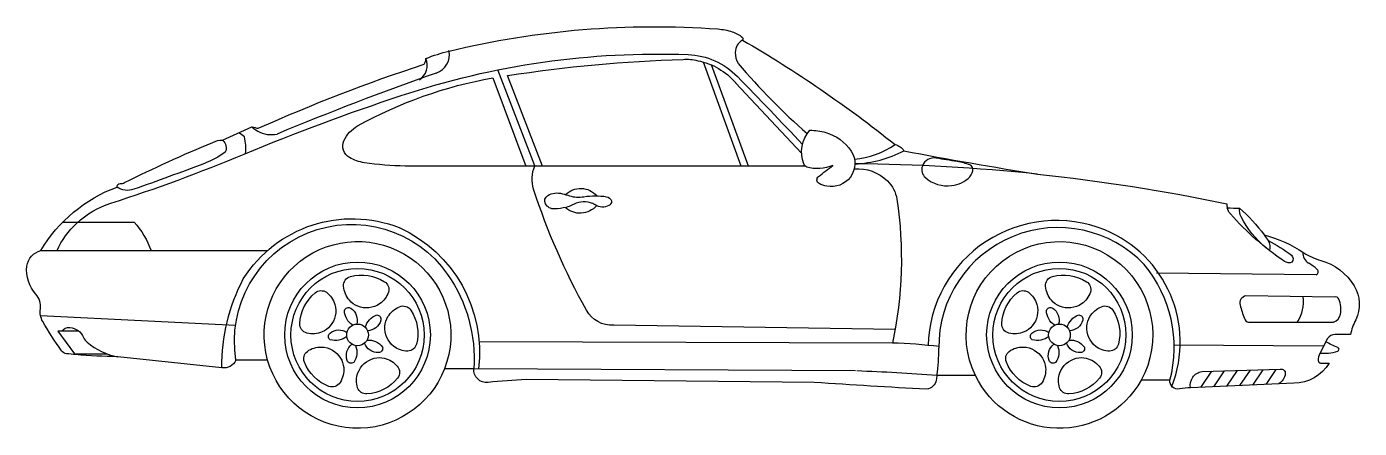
# Model space of a CAD drawing. Header units: millimetres. Extents: x -3276.97 to -3272.72, y 1872.35 to 1873.63.
import ezdxf

# ---------------------------------------------------------------- set-up
doc = ezdxf.new("R2010")
doc.units = ezdxf.units.MM
doc.header["$LTSCALE"] = 10
doc.layers.add('Veículos', color=2, linetype='Continuous')

msp = doc.modelspace()

# ---------------------------------------------------------------- linework, layer by layer
at = {"layer": 'Veículos'}
for p, q in [((-3274.5007, 1873.2304), (-3274.7108, 1873.4536)), ((-3272.8613, 1872.8426), (-3273.3701, 1872.8482)), ((-3274.2112, 1872.6256), (-3275.5276, 1872.63)), ((-3272.8377, 1872.6162), (-3273.316, 1872.6194)), ((-3274.3285, 1872.5367), (-3275.5447, 1872.5437)), ((-3273.1953, 1872.5358), (-3273.2299, 1872.4843)), ((-3273.1542, 1872.537), (-3273.1883, 1872.4862)), ((-3273.1132, 1872.5382), (-3273.1468, 1872.4881)), ((-3273.0721, 1872.5393), (-3273.1052, 1872.49)), ((-3273.0311, 1872.5405), (-3273.0637, 1872.4919)), ((-3272.99, 1872.5417), (-3273.0221, 1872.4939))]:
    msp.add_line(p, q, dxfattribs=at)
for points in [[(-3276.2512, 1873.3138, 0.029951), (-3276.2311, 1873.3091, -0.026381), (-3275.7031, 1873.5128, 0.1297), (-3275.6971, 1873.5313, -0.036954), (-3275.6231, 1873.555, -0.077464), (-3274.767, 1873.6252, -0.05856), (-3274.7216, 1873.6164, -0.099476), (-3274.6889, 1873.5983, -0.451067), (-3274.6887, 1873.5897, -0.038018), (-3274.2028, 1873.2572, -0.220151), (-3274.1747, 1873.2374, 0.007074), (-3273.7487, 1873.1631, -0.025263), (-3273.1456, 1873.0689, 0.076028), (-3273.1446, 1873.0558, 0.008619), (-3273.1056, 1873.0552, -0.060132), (-3273.0272, 1872.9697, -0.077225), (-3272.9003, 1872.9129, 0.074309), (-3272.847, 1872.8887, -0.188377), (-3272.7403, 1872.8075, -0.256946), (-3272.7354, 1872.6997, 0.05668), (-3272.7524, 1872.6524), (-3272.8011, 1872.6524, 0.269088), (-3272.8249, 1872.6404), (-3272.8502, 1872.5926, 0.121968), (-3272.8546, 1872.5698, 0.351879), (-3272.8475, 1872.5618), (-3272.8202, 1872.5618, -0.270526), (-3272.9323, 1872.498), (-3273.2612, 1872.4828, 0.04591), (-3273.2969, 1872.4796, -0.52236), (-3273.327, 1872.5071), (-3273.4193, 1872.5071, -0.608289), (-3273.9469, 1872.5225), (-3274.0692, 1872.5225, -0.006748), (-3274.0716, 1872.5079, -0.326628), (-3274.1023, 1872.4784, -0.002794), (-3274.4599, 1872.5001), (-3275.3778, 1872.5096, 0.015788), (-3275.4992, 1872.5001, -0.466714), (-3275.5447, 1872.5437), (-3275.6379, 1872.5437, -0.721037), (-3276.2013, 1872.5716), (-3276.3026, 1872.5716, -0.357673), (-3276.3474, 1872.5469), (-3276.6787, 1872.5821, -0.015499), (-3276.8129, 1872.5887, -0.00952), (-3276.8415, 1872.5916, -0.209392), (-3276.8577, 1872.6011, -0.027459), (-3276.9176, 1872.6943, -0.165675), (-3276.9253, 1872.7343, 0.222185), (-3276.9395, 1872.7809, -0.215964), (-3276.9681, 1872.8704, -0.318967), (-3276.9235, 1872.9198, -0.172595), (-3276.681, 1873.122, -0.479813), (-3276.671, 1873.1332, 0.130436), (-3276.6568, 1873.1361, -0.018587), (-3276.376, 1873.2641, -0.136038), (-3276.345, 1873.2712, 0.008346), (-3276.2512, 1873.3138)], [(-3276.8718, 1872.9198, -0.104385), (-3276.8091, 1873.0075, -0.108258), (-3276.7003, 1873.0709, 0.020529), (-3276.2762, 1873.2268, -0.01816), (-3275.7762, 1873.4133, -0.089642), (-3274.8623, 1873.5438, -0.192276), (-3274.705, 1873.4741, -0.005213), (-3274.4978, 1873.2577, -0.005213)], [(-3275.3261, 1873.1889), (-3275.4371, 1873.4771, -0.030038), (-3274.878, 1873.5285, -0.086611), (-3274.8313, 1873.5242, -0.17048), (-3274.7104, 1873.4536)], [(-3274.4894, 1873.1889), (-3275.7632, 1873.1889, -0.034391), (-3275.8932, 1873.1996, -0.091834), (-3275.9408, 1873.2161, -0.38638), (-3275.9582, 1873.2694, -0.162506), (-3275.9146, 1873.317, -0.082644), (-3275.4841, 1873.4695), (-3275.3785, 1873.1889)], [(-3276.272, 1873.2285, 0.101913), (-3276.2752, 1873.2817, -0.010084), (-3276.2925, 1873.2952, -0.010084)], [(-3276.345, 1873.2712, -0.341342), (-3276.3365, 1873.2328, -0.062929), (-3276.4026, 1873.1974, -0.007386), (-3276.6279, 1873.1149, -0.238794), (-3276.681, 1873.122)], [(-3274.2027, 1872.6685), (-3275.099, 1872.6823, -0.286522), (-3275.1859, 1872.7301, -0.04949), (-3275.3539, 1873.1154, -0.178922), (-3275.3504, 1873.1894)], [(-3274.3327, 1873.1802, -0.212781), (-3274.227, 1873.1417, -0.166218), (-3274.1971, 1873.0833, -0.091176), (-3274.2112, 1872.6256)], [(-3275.252, 1873.0979, -0.441743), (-3275.1536, 1873.0943, -0.441743)], [(-3275.1536, 1873.0628, -0.417939), (-3275.2533, 1873.0568, -0.417939)], [(-3273.0148, 1872.9515, -0.042968), (-3272.9398, 1872.9054, -0.37251), (-3272.9387, 1872.8826, -0.196433), (-3272.9624, 1872.8849, -0.059597), (-3273.1347, 1873.0366, -0.12724), (-3273.1446, 1873.0558)], [(-3273.0217, 1872.9291, -0.100495), (-3273.1002, 1873.0271, -0.14226), (-3273.1056, 1873.0552)], [(-3276.8534, 1873.0108), (-3276.6269, 1873.0108, -0.096341), (-3276.5724, 1872.9198)], [(-3276.3476, 1872.5469, -0.121412), (-3276.2787, 1872.8299, -0.359911), (-3275.7818, 1872.9929, -0.327894), (-3275.5296, 1872.5436)], [(-3276.3026, 1872.5716, -0.79553), (-3275.6279, 1872.8439, -0.171514), (-3275.5447, 1872.5437)], [(-3276.2013, 1872.5716, -1.386891), (-3275.6379, 1872.5437, -1.386891)], [(-3273.9469, 1872.5225, -1.643955), (-3273.4193, 1872.5071, -1.643955)], [(-3273.0272, 1872.9697, -0.011368), (-3273.0148, 1872.9515, -0.233329), (-3273.0103, 1872.9201)], [(-3272.8025, 1872.7719), (-3273.0855, 1872.7759, 0.430796), (-3273.1038, 1872.7465, 0.024027), (-3273.0902, 1872.7036, 0.252628), (-3273.0767, 1872.6917), (-3272.8057, 1872.6917, 0.256567), (-3272.7842, 1872.7171, 0.149572), (-3272.789, 1872.7655, 0.383382), (-3272.8025, 1872.772)], [(-3272.904, 1872.7733, -0.18218), (-3272.9225, 1872.6917, -0.18218)], [(-3275.9301, 1872.6825, -0.249725), (-3275.9566, 1872.7293, -0.505077), (-3275.9363, 1872.7365, -0.321376), (-3275.9176, 1872.6859, -0.321376)], [(-3273.6942, 1872.6825, -0.249725), (-3273.7208, 1872.7293, -0.505077), (-3273.7004, 1872.7365, -0.321376), (-3273.6817, 1872.6859, -0.321376)], [(-3275.8901, 1872.6754, -0.249725), (-3275.8538, 1872.7151, -0.505077), (-3275.8407, 1872.698, -0.321376), (-3275.8831, 1872.6646, -0.321376)], [(-3273.6542, 1872.6754, -0.249725), (-3273.6179, 1872.7151, -0.505077), (-3273.6048, 1872.698, -0.321376), (-3273.6472, 1872.6646, -0.321376)], [(-3276.8571, 1872.6635, -0.259739), (-3276.8313, 1872.6749, -0.268484), (-3276.7876, 1872.6438, 0.107771), (-3276.7758, 1872.6281, 0.135631), (-3276.6787, 1872.5821)], [(-3275.9492, 1872.6467, -0.249725), (-3276.0019, 1872.6359, -0.505077), (-3276.0024, 1872.6575, -0.321376), (-3275.9485, 1872.6596, -0.321376)], [(-3273.7133, 1872.6467, -0.249725), (-3273.766, 1872.6359, -0.505077), (-3273.7666, 1872.6575, -0.321376), (-3273.7126, 1872.6596, -0.321376)], [(-3275.921, 1872.6175, -0.249725), (-3275.9271, 1872.564, -0.505077), (-3275.9478, 1872.5701, -0.321376), (-3275.9331, 1872.6221, -0.321376)], [(-3275.8845, 1872.6352, -0.249725), (-3275.8355, 1872.6129, -0.505077), (-3275.8478, 1872.5951, -0.321376), (-3275.8926, 1872.6252, -0.321376)], [(-3273.6851, 1872.6175, -0.249725), (-3273.6912, 1872.564, -0.505077), (-3273.7119, 1872.5701, -0.321376), (-3273.6972, 1872.6221, -0.321376)], [(-3273.6487, 1872.6352, -0.249725), (-3273.5996, 1872.6129, -0.505077), (-3273.6119, 1872.5951, -0.321376), (-3273.6568, 1872.6252, -0.321376)], [(-3272.8497, 1872.5935), (-3272.8219, 1872.5935, 0.081419), (-3272.7928, 1872.5998, 0.682187), (-3272.7928, 1872.6119, -0.029375), (-3272.8314, 1872.6298, -0.029375)], [(-3273.262, 1872.4828, -0.42144), (-3273.225, 1872.535), (-3272.9762, 1872.5421, -0.545822), (-3272.9597, 1872.5279, -0.22414), (-3272.9807, 1872.4958, -0.22414)]]:
    msp.add_lwpolyline(points, format="xyb", dxfattribs=at)
for points in [[(-3275.3504, 1873.1894), (-3275.4676, 1873.4951)], [(-3274.6933, 1873.1889), (-3274.813, 1873.5198)], [(-3274.6696, 1873.1889), (-3274.7879, 1873.5109)], [(-3276.9235, 1872.9198), (-3276.2013, 1872.9198)], [(-3276.9248, 1872.7137), (-3276.3035, 1872.6823)], [(-3276.803, 1872.6635), (-3276.8698, 1872.6635), (-3276.816, 1872.5914), (-3276.7135, 1872.5914)]]:
    msp.add_lwpolyline(points, dxfattribs=at)
for points in [[(-3274.4005, 1873.1905, -0.151125), (-3274.4843, 1873.185, -0.176475), (-3274.4936, 1873.1956, -0.282518), (-3274.4741, 1873.3027, -0.081032), (-3274.4232, 1873.296, -0.172935), (-3274.3429, 1873.2368, -0.320131), (-3274.3452, 1873.1536, -0.288183), (-3274.4202, 1873.1251, -0.087601), (-3274.4445, 1873.1334, -0.539128), (-3274.4464, 1873.1559, -0.00832)], [(-3274.0047, 1873.2031, -0.004213), (-3274.0722, 1873.2143, 0.366982), (-3274.1157, 1873.1888, 0.307619), (-3274.106, 1873.1521, 0.211776), (-3274.0227, 1873.1266, 0.167951), (-3273.9642, 1873.1551, 0.206187), (-3273.9552, 1873.1806, 0.29655), (-3273.9642, 1873.1926, 0.048491)], [(-3275.2399, 1873.0942, 0.117431), (-3275.1938, 1873.0913, -0.085345), (-3275.1219, 1873.0913, -0.271023), (-3275.106, 1873.0779, -0.29727), (-3275.1143, 1873.0633, -0.266587), (-3275.1583, 1873.0654, 0.075443), (-3275.1733, 1873.0721, 0.200215), (-3275.2319, 1873.0645, -0.077404), (-3275.2503, 1873.0574, -0.039296), (-3275.2871, 1873.0524, -0.296125), (-3275.3164, 1873.0691, -0.398725), (-3275.3089, 1873.0951, -0.204731), (-3275.2624, 1873.1009, -0.004704)], [(-3275.9404, 1872.7616, -0.158153), (-3275.9592, 1872.8063, -0.361598), (-3275.9373, 1872.8376, -0.212317), (-3275.8291, 1872.8209, -0.348604), (-3275.8166, 1872.7876, -0.16748), (-3275.8447, 1872.7502, -0.250606), (-3275.9144, 1872.7429, -0.118901)], [(-3273.7046, 1872.7616, -0.158153), (-3273.7233, 1872.8063, -0.361598), (-3273.7014, 1872.8376, -0.212317), (-3273.5932, 1872.8209, -0.348604), (-3273.5807, 1872.7876, -0.16748), (-3273.6088, 1872.7502, -0.250606), (-3273.6785, 1872.7429, -0.118901)], [(-3276.0276, 1872.6613, -0.158153), (-3276.076, 1872.6573, -0.361598), (-3276.0989, 1872.6877, -0.212317), (-3276.0496, 1872.7855, -0.348604), (-3276.0141, 1872.7871, -0.16748), (-3275.9871, 1872.7488, -0.250606), (-3276.0018, 1872.6802, -0.118901)], [(-3273.7917, 1872.6613, -0.158153), (-3273.8401, 1872.6573, -0.361598), (-3273.863, 1872.6877, -0.212317), (-3273.8137, 1872.7855, -0.348604), (-3273.7782, 1872.7871, -0.16748), (-3273.7513, 1872.7488, -0.250606), (-3273.7659, 1872.6802, -0.118901)], [(-3275.8181, 1872.7097, -0.158153), (-3275.7813, 1872.7413, -0.361598), (-3275.7449, 1872.7302, -0.212317), (-3275.7273, 1872.6221, -0.348604), (-3275.7551, 1872.5999, -0.16748), (-3275.7994, 1872.6151, -0.250606), (-3275.8279, 1872.6792, -0.118901)], [(-3273.5822, 1872.7097, -0.158153), (-3273.5454, 1872.7413, -0.361598), (-3273.509, 1872.7302, -0.212317), (-3273.4914, 1872.6221, -0.348604), (-3273.5192, 1872.5999, -0.16748), (-3273.5635, 1872.6151, -0.250606), (-3273.592, 1872.6792, -0.118901)], [(-3275.9591, 1872.5474, -0.158153), (-3275.9703, 1872.5002, -0.361598), (-3276.0063, 1872.4878, -0.212317), (-3276.0841, 1872.5649, -0.348604), (-3276.0747, 1872.5991, -0.16748), (-3276.0299, 1872.6129, -0.250606), (-3275.9692, 1872.5778, -0.118901)], [(-3273.7233, 1872.5474, -0.158153), (-3273.7344, 1872.5002, -0.361598), (-3273.7704, 1872.4878, -0.212317), (-3273.8482, 1872.5649, -0.348604), (-3273.8388, 1872.5991, -0.16748), (-3273.794, 1872.6129, -0.250606), (-3273.7333, 1872.5778, -0.118901)], [(-3275.8296, 1872.5773, -0.158153), (-3275.7882, 1872.5521, -0.361598), (-3275.7875, 1872.514, -0.212317), (-3275.8849, 1872.4638, -0.348604), (-3275.9146, 1872.4834, -0.16748), (-3275.9139, 1872.5303, -0.250606), (-3275.8617, 1872.5771, -0.118901)], [(-3273.5938, 1872.5773, -0.158153), (-3273.5523, 1872.5521, -0.361598), (-3273.5517, 1872.514, -0.212317), (-3273.649, 1872.4638, -0.348604), (-3273.6787, 1872.4834, -0.16748), (-3273.678, 1872.5303, -0.250606), (-3273.6258, 1872.5771, -0.118901)]]:
    msp.add_lwpolyline(points, format="xyb", close=True, dxfattribs=at)
for centre, radius in [((-3275.915, 1872.6514), 0.232), ((-3275.915, 1872.6514), 0.2119), ((-3273.6791, 1872.6514), 0.232), ((-3273.6791, 1872.6514), 0.2119), ((-3275.915, 1872.6514), 0.0345), ((-3273.6791, 1872.6514), 0.0345)]:
    msp.add_circle(centre, radius, dxfattribs=at)
for centre, radius, start, end in [((-3274.6667, 1873.5501), 0.0453, 119.0415, 179.1467), ((-3275.7483, 1873.5102), 0.0554, 303.1822, 22.3863), ((-3275.6826, 1873.5427), 0.0605, 287.2744, 13.3134), ((-3274.6494, 1873.5498), 0.0626, 179.1467, 212.7616), ((-3273.2103, 1874.7601), 1.9425, 219.8307, 229.0882), ((-3272.498, 1864.4584), 9.5657, 109.33151, 112.58054), ((-3276.1945, 1873.3695), 0.0795, 224.4698, 241.1464), ((-3276.1899, 1873.3778), 0.089, 241.1464, 282.243), ((-3274.3621, 1873.4962), 0.2872, 276.0019, 303.6777), ((-3274.3455, 1873.5658), 0.3701, 272.2921, 297.4839), ((-3274.3795, 1867.1509), 6.0453, 84.01048, 89.53712), ((-3273.689, 1872.6067), 0.4089, 67.8762, 178.5034), ((-3273.6837, 1872.6135), 0.3797, 43.639, 180.6508), ((-3273.6803, 1872.6282), 0.3857, 338.5848, 67.8762), ((-3272.866, 1872.913), 0.0382, 176.4445, 239.8927), ((-3273.7283, 1872.6112), 0.4145, 345.4525, 39.6152), ((-3272.963, 1872.7457), 0.1552, 47.4852, 59.8927), ((-3272.8652, 1872.8523), 0.0105, 291.8934, 47.4852), ((-3274.264, 1870.9575), 1.669, 83.0231, 88.1846), ((-3274.613, 1872.603), 0.5497, 351.5835, 0.6508), ((-3274.6319, 1864.7133), 7.8295, 85.87762, 87.75326)]:
    msp.add_arc(centre, radius, start, end, dxfattribs=at)

doc.saveas('drawing.dxf')
